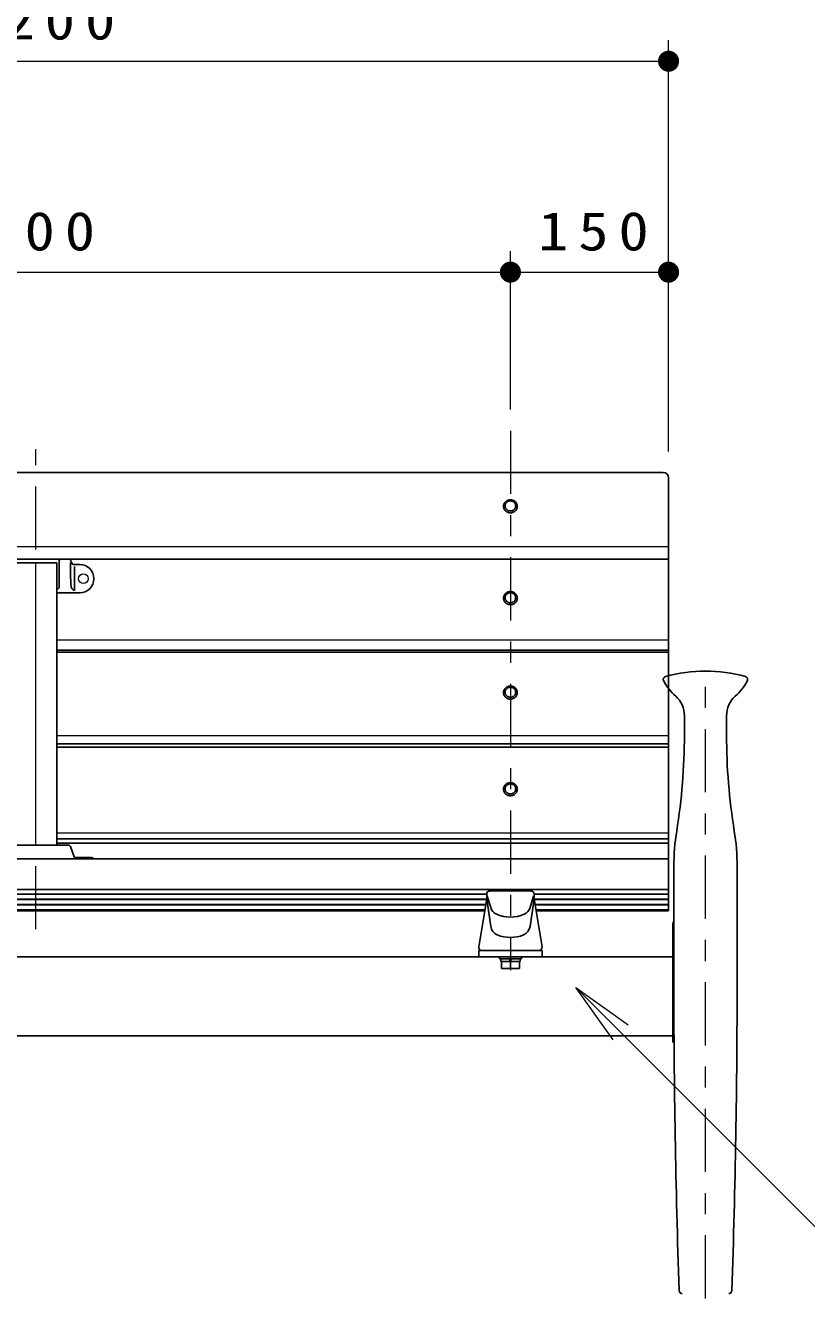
# Model space of a CAD drawing. Units: millimetres on the paper, scale 1:20. Extents: x -385 to 0, y 0 to 267.
# Drawn here: x -258.9 to -221.9, y 117.2 to 177.3 of the extents above; entities that cross this region are included whole.
import ezdxf

# ---------------------------------------------------------------- set-up
doc = ezdxf.new("R2010")
doc.units = ezdxf.units.MM
doc.linetypes.add('USER2', pattern=[6, 3, -1, 1, -1])
doc.layers.add('1_20', color=7, linetype='Continuous', lineweight=25)
doc.styles.add('ＭＳ ゴシック', font='')
doc.styles.get('ＭＳ ゴシック').set_extended_font_data('MS Gothic')

# ---------------------------------------------------------------- blocks, each defined once
blk = doc.blocks.new('filled_dot')
at = {"color": 0, "linetype": 'Continuous', "lineweight": -2, "const_width": 1.25}
blk.add_lwpolyline([(-0.625, 0, 1), (0.625, 0, 1)], format="xyb", close=True, dxfattribs=at)

msp = doc.modelspace()

# ---------------------------------------------------------------- linework, layer by layer
at = {"layer": '1_20', "lineweight": 13}
for p, q in [((-228.425, 157.1), (-228.425, 176.6)), ((-288.425, 175.6), (-228.425, 175.6)), ((-235.925, 159.083), (-235.925, 166.6)), ((-280.925, 165.6), (-235.925, 165.6)), ((-235.925, 165.6), (-228.425, 165.6)), ((-228.425, 152.572), (-288.425, 152.572)), ((-228.425, 148.156), (-257.425, 148.156)), ((-228.425, 143.625), (-257.425, 143.625)), ((-228.425, 139.006), (-257.425, 139.006)), ((-258.425, 136.092), (-279.8, 136.092)), ((-237.05, 136.092), (-258.425, 136.092)), ((-228.425, 136.092), (-234.8, 136.092)), ((-258.425, 135.843), (-279.8, 135.843)), ((-258.425, 135.595), (-279.751, 135.595)), ((-237.05, 135.843), (-258.425, 135.843)), ((-237.099, 135.595), (-258.425, 135.595)), ((-228.425, 135.843), (-234.791, 135.843)), ((-228.425, 135.595), (-234.751, 135.595)), ((-232.822, 131.688), (-230.702, 129.566)), ((-232.822, 131.688), (-230.348, 129.919)), ((-231.055, 129.212), (-232.822, 131.688))]:
    msp.add_line(p, q, dxfattribs=at)
at = {"layer": '1_20', "linetype": 'USER2', "lineweight": 13}
for p, q in [((-235.925, 158.083), (-235.925, 132.51)), ((-258.425, 134.446), (-258.425, 157.209)), ((-226.675, 116.94), (-226.675, 146.836))]:
    msp.add_line(p, q, dxfattribs=at)
at = {"layer": '1_20'}
for p, q in [((-228.675, 156.1), (-288.175, 156.1)), ((-228.425, 155.85), (-228.425, 135.328)), ((-228.425, 151.994), (-288.425, 151.994)), ((-228.425, 147.674), (-257.425, 147.674)), ((-228.425, 147.59), (-257.425, 147.59)), ((-228.425, 143.245), (-257.425, 143.245)), ((-228.425, 143.077), (-257.425, 143.077)), ((-228.425, 138.729), (-257.425, 138.729)), ((-228.425, 138.522), (-257.425, 138.522)), ((-228.425, 137.787), (-288.425, 137.787)), ((-228.425, 136.34), (-288.425, 136.34)), ((-258.425, 136.118), (-279.8, 136.118)), ((-237.05, 136.118), (-258.425, 136.118)), ((-228.425, 136.118), (-234.8, 136.118)), ((-258.425, 135.869), (-279.8, 135.869)), ((-258.425, 135.621), (-279.755, 135.621)), ((-258.425, 135.372), (-279.714, 135.372)), ((-258.425, 135.328), (-279.707, 135.328)), ((-237.05, 135.869), (-258.425, 135.869)), ((-237.095, 135.621), (-258.425, 135.621)), ((-237.135, 135.372), (-258.425, 135.372)), ((-237.143, 135.328), (-258.425, 135.328)), ((-228.425, 135.869), (-234.795, 135.869)), ((-228.425, 135.621), (-234.755, 135.621)), ((-228.425, 135.372), (-234.714, 135.372)), ((-228.425, 135.328), (-234.707, 135.328)), ((-288.625, 133.14), (-228.225, 133.14)), ((-237.425, 133.44), (-234.425, 133.44)), ((-237.425, 133.44), (-237.425, 133.14)), ((-236.45, 133.14), (-236.45, 133.04)), ((-236.45, 133.14), (-235.4, 133.14)), ((-236.45, 133.04), (-235.4, 133.04)), ((-235.465, 133.04), (-236.385, 133.04)), ((-236.385, 132.915), (-236.385, 133.04)), ((-235.465, 132.915), (-236.385, 132.915)), ((-236.35, 132.595), (-236.35, 132.915)), ((-235.962, 132.915), (-235.928, 133.04)), ((-235.925, 132.915), (-235.925, 132.595)), ((-235.922, 132.915), (-235.888, 133.04)), ((-235.5, 132.595), (-235.5, 132.915)), ((-235.465, 132.915), (-235.465, 133.04)), ((-235.4, 133.04), (-235.4, 133.14)), ((-234.425, 133.44), (-234.425, 133.14)), ((-235.5, 132.595), (-236.35, 132.595)), ((-288.625, 129.39), (-228.225, 129.39)), ((-228.225, 129.09), (-228.162, 129.09))]:
    msp.add_line(p, q, dxfattribs=at)
at = {"layer": '1_20', "color": 2}
for p, q in [((-259.425, 151.817), (-257.425, 151.817)), ((-257.425, 138.432), (-257.425, 151.817)), ((-257.329, 151.893), (-257.329, 150.651)), ((-257.229, 151.993), (-256.872, 151.993)), ((-256.789, 151.418), (-256.789, 151.835)), ((-256.687, 151.756), (-256.783, 151.94)), ((-256.35, 151.743), (-256.664, 151.743)), ((-256.593, 150.505), (-256.593, 151.642)), ((-257.425, 150.601), (-257.379, 150.601)), ((-257.425, 150.393), (-256.35, 150.393)), ((-258.425, 138.432), (-259.969, 138.432)), ((-258.425, 138.432), (-256.881, 138.432)), ((-256.787, 138.368), (-256.606, 137.889)), ((-255.785, 137.857), (-256.559, 137.857))]:
    msp.add_line(p, q, dxfattribs=at)
at = {"layer": '1_20', "color": 2, "lineweight": 13}
msp.add_line((-258.425, 138.432), (-258.425, 151.817), dxfattribs=at)
at = {"layer": '1_20', "color": 4}
for p, q in [((-227.675, 143.648), (-227.675, 144.572)), ((-225.675, 143.648), (-225.675, 144.572)), ((-228.175, 131.94), (-228.175, 137.433)), ((-225.175, 131.94), (-225.175, 137.433))]:
    msp.add_line(p, q, dxfattribs=at)
at = {"layer": '1_20', "color": 190}
for p, q in [((-237.423, 133.614), (-237.05, 135.896)), ((-237.05, 136.11), (-237.05, 135.896)), ((-237.05, 135.896), (-236.856, 134.571)), ((-237.022, 136.01), (-236.86, 135.473)), ((-234.8, 135.896), (-234.994, 134.571)), ((-234.827, 136.01), (-234.99, 135.473)), ((-234.8, 136.11), (-234.8, 135.896)), ((-234.427, 133.614), (-234.8, 135.896)), ((-234.575, 133.44), (-237.275, 133.44))]:
    msp.add_line(p, q, dxfattribs=at)
at = {"layer": '1_20', "color": 131}
msp.add_line((-228.225, 129.09), (-228.225, 134.64), dxfattribs=at)
at = {"layer": '1_20', "color": 4}
for points in [[(-236.25, 154.5), (-236.249, 154.473), (-236.245, 154.446), (-236.239, 154.42), (-236.23, 154.394), (-236.219, 154.369), (-236.206, 154.345), (-236.191, 154.323), (-236.174, 154.301), (-236.155, 154.281), (-236.134, 154.263), (-236.111, 154.247), (-236.087, 154.232), (-236.062, 154.22), (-236.036, 154.209), (-236.009, 154.201), (-235.981, 154.195), (-235.953, 154.192), (-235.925, 154.191), (-235.896, 154.192), (-235.868, 154.195), (-235.841, 154.201), (-235.814, 154.209), (-235.787, 154.22), (-235.762, 154.232), (-235.738, 154.247), (-235.716, 154.263), (-235.695, 154.281), (-235.676, 154.301), (-235.659, 154.323), (-235.643, 154.345), (-235.63, 154.369), (-235.619, 154.394), (-235.611, 154.42), (-235.605, 154.446), (-235.601, 154.473), (-235.6, 154.5), (-235.601, 154.527), (-235.605, 154.554), (-235.611, 154.58), (-235.619, 154.606), (-235.63, 154.63), (-235.643, 154.654), (-235.659, 154.677), (-235.676, 154.699), (-235.695, 154.718), (-235.716, 154.737), (-235.738, 154.753), (-235.762, 154.768), (-235.787, 154.78), (-235.814, 154.79), (-235.841, 154.798), (-235.868, 154.804), (-235.896, 154.808), (-235.925, 154.809), (-235.953, 154.808), (-235.981, 154.804), (-236.009, 154.798), (-236.036, 154.79), (-236.062, 154.78), (-236.087, 154.768), (-236.111, 154.753), (-236.134, 154.737), (-236.155, 154.718), (-236.174, 154.699), (-236.191, 154.677), (-236.206, 154.654), (-236.219, 154.63), (-236.23, 154.606), (-236.239, 154.58), (-236.245, 154.554), (-236.249, 154.527)], [(-236.175, 154.515), (-236.174, 154.495), (-236.171, 154.474), (-236.166, 154.454), (-236.16, 154.434), (-236.151, 154.415), (-236.141, 154.396), (-236.13, 154.379), (-236.116, 154.362), (-236.102, 154.347), (-236.085, 154.333), (-236.068, 154.321), (-236.05, 154.309), (-236.03, 154.3), (-236.01, 154.292), (-235.989, 154.286), (-235.968, 154.281), (-235.947, 154.278), (-235.925, 154.278), (-235.903, 154.278), (-235.881, 154.281), (-235.86, 154.286), (-235.839, 154.292), (-235.819, 154.3), (-235.8, 154.309), (-235.781, 154.321), (-235.764, 154.333), (-235.748, 154.347), (-235.733, 154.362), (-235.72, 154.379), (-235.708, 154.396), (-235.698, 154.415), (-235.69, 154.434), (-235.683, 154.454), (-235.679, 154.474), (-235.676, 154.495), (-235.675, 154.515), (-235.676, 154.536), (-235.679, 154.557), (-235.683, 154.577), (-235.69, 154.597), (-235.698, 154.616), (-235.708, 154.634), (-235.72, 154.652), (-235.733, 154.668), (-235.748, 154.683), (-235.764, 154.697), (-235.781, 154.71), (-235.8, 154.721), (-235.819, 154.731), (-235.839, 154.739), (-235.86, 154.745), (-235.881, 154.749), (-235.903, 154.752), (-235.925, 154.753), (-235.947, 154.752), (-235.968, 154.749), (-235.989, 154.745), (-236.01, 154.739), (-236.03, 154.731), (-236.05, 154.721), (-236.068, 154.71), (-236.085, 154.697), (-236.102, 154.683), (-236.116, 154.668), (-236.13, 154.652), (-236.141, 154.634), (-236.151, 154.616), (-236.16, 154.597), (-236.166, 154.577), (-236.171, 154.557), (-236.174, 154.536)], [(-236.25, 150.147), (-236.249, 150.12), (-236.245, 150.093), (-236.239, 150.067), (-236.23, 150.041), (-236.219, 150.016), (-236.206, 149.992), (-236.191, 149.969), (-236.174, 149.948), (-236.155, 149.928), (-236.134, 149.91), (-236.111, 149.893), (-236.087, 149.879), (-236.062, 149.867), (-236.036, 149.856), (-236.009, 149.848), (-235.981, 149.842), (-235.953, 149.839), (-235.925, 149.838), (-235.896, 149.839), (-235.868, 149.842), (-235.841, 149.848), (-235.814, 149.856), (-235.787, 149.867), (-235.762, 149.879), (-235.738, 149.893), (-235.716, 149.91), (-235.695, 149.928), (-235.676, 149.948), (-235.659, 149.969), (-235.643, 149.992), (-235.63, 150.016), (-235.619, 150.041), (-235.611, 150.067), (-235.605, 150.093), (-235.601, 150.12), (-235.6, 150.147), (-235.601, 150.174), (-235.605, 150.2), (-235.611, 150.227), (-235.619, 150.252), (-235.63, 150.277), (-235.643, 150.301), (-235.659, 150.324), (-235.676, 150.345), (-235.695, 150.365), (-235.716, 150.383), (-235.738, 150.4), (-235.762, 150.414), (-235.787, 150.427), (-235.814, 150.437), (-235.841, 150.445), (-235.868, 150.451), (-235.896, 150.455), (-235.925, 150.456), (-235.953, 150.455), (-235.981, 150.451), (-236.009, 150.445), (-236.036, 150.437), (-236.062, 150.427), (-236.087, 150.414), (-236.111, 150.4), (-236.134, 150.383), (-236.155, 150.365), (-236.174, 150.345), (-236.191, 150.324), (-236.206, 150.301), (-236.219, 150.277), (-236.23, 150.252), (-236.239, 150.227), (-236.245, 150.2), (-236.249, 150.174)], [(-236.175, 150.162), (-236.174, 150.141), (-236.171, 150.121), (-236.166, 150.101), (-236.16, 150.081), (-236.151, 150.062), (-236.141, 150.043), (-236.13, 150.026), (-236.116, 150.009), (-236.102, 149.994), (-236.085, 149.98), (-236.068, 149.967), (-236.05, 149.956), (-236.03, 149.947), (-236.01, 149.939), (-235.989, 149.932), (-235.968, 149.928), (-235.947, 149.925), (-235.925, 149.924), (-235.903, 149.925), (-235.881, 149.928), (-235.86, 149.932), (-235.839, 149.939), (-235.819, 149.947), (-235.8, 149.956), (-235.781, 149.967), (-235.764, 149.98), (-235.748, 149.994), (-235.733, 150.009), (-235.72, 150.026), (-235.708, 150.043), (-235.698, 150.062), (-235.69, 150.081), (-235.683, 150.101), (-235.679, 150.121), (-235.676, 150.141), (-235.675, 150.162), (-235.676, 150.183), (-235.679, 150.203), (-235.683, 150.224), (-235.69, 150.243), (-235.698, 150.263), (-235.708, 150.281), (-235.72, 150.299), (-235.733, 150.315), (-235.748, 150.33), (-235.764, 150.344), (-235.781, 150.357), (-235.8, 150.368), (-235.819, 150.378), (-235.839, 150.386), (-235.86, 150.392), (-235.881, 150.396), (-235.903, 150.399), (-235.925, 150.4), (-235.947, 150.399), (-235.968, 150.396), (-235.989, 150.392), (-236.01, 150.386), (-236.03, 150.378), (-236.05, 150.368), (-236.068, 150.357), (-236.085, 150.344), (-236.102, 150.33), (-236.116, 150.315), (-236.13, 150.299), (-236.141, 150.281), (-236.151, 150.263), (-236.16, 150.243), (-236.166, 150.224), (-236.171, 150.203), (-236.174, 150.183)], [(-236.25, 145.667), (-236.249, 145.64), (-236.245, 145.613), (-236.239, 145.587), (-236.23, 145.561), (-236.219, 145.536), (-236.206, 145.512), (-236.191, 145.489), (-236.174, 145.468), (-236.155, 145.448), (-236.134, 145.43), (-236.111, 145.414), (-236.087, 145.399), (-236.062, 145.387), (-236.036, 145.376), (-236.009, 145.368), (-235.981, 145.362), (-235.953, 145.359), (-235.925, 145.358), (-235.896, 145.359), (-235.868, 145.362), (-235.841, 145.368), (-235.814, 145.376), (-235.787, 145.387), (-235.762, 145.399), (-235.738, 145.414), (-235.716, 145.43), (-235.695, 145.448), (-235.676, 145.468), (-235.659, 145.489), (-235.643, 145.512), (-235.63, 145.536), (-235.619, 145.561), (-235.611, 145.587), (-235.605, 145.613), (-235.601, 145.64), (-235.6, 145.667), (-235.601, 145.694), (-235.605, 145.72), (-235.611, 145.747), (-235.619, 145.772), (-235.63, 145.797), (-235.643, 145.821), (-235.659, 145.844), (-235.676, 145.865), (-235.695, 145.885), (-235.716, 145.904), (-235.738, 145.92), (-235.762, 145.934), (-235.787, 145.947), (-235.814, 145.957), (-235.841, 145.965), (-235.868, 145.971), (-235.896, 145.975), (-235.925, 145.976), (-235.953, 145.975), (-235.981, 145.971), (-236.009, 145.965), (-236.036, 145.957), (-236.062, 145.947), (-236.087, 145.934), (-236.111, 145.92), (-236.134, 145.904), (-236.155, 145.885), (-236.174, 145.865), (-236.191, 145.844), (-236.206, 145.821), (-236.219, 145.797), (-236.23, 145.772), (-236.239, 145.747), (-236.245, 145.72), (-236.249, 145.694)], [(-236.175, 145.682), (-236.174, 145.661), (-236.171, 145.641), (-236.166, 145.621), (-236.16, 145.601), (-236.151, 145.582), (-236.141, 145.563), (-236.13, 145.546), (-236.116, 145.529), (-236.102, 145.514), (-236.085, 145.5), (-236.068, 145.487), (-236.05, 145.476), (-236.03, 145.467), (-236.01, 145.459), (-235.989, 145.453), (-235.968, 145.448), (-235.947, 145.445), (-235.925, 145.444), (-235.903, 145.445), (-235.881, 145.448), (-235.86, 145.453), (-235.839, 145.459), (-235.819, 145.467), (-235.8, 145.476), (-235.781, 145.487), (-235.764, 145.5), (-235.748, 145.514), (-235.733, 145.529), (-235.72, 145.546), (-235.708, 145.563), (-235.698, 145.582), (-235.69, 145.601), (-235.683, 145.621), (-235.679, 145.641), (-235.676, 145.661), (-235.675, 145.682), (-235.676, 145.703), (-235.679, 145.724), (-235.683, 145.744), (-235.69, 145.764), (-235.698, 145.783), (-235.708, 145.801), (-235.72, 145.819), (-235.733, 145.835), (-235.748, 145.85), (-235.764, 145.864), (-235.781, 145.877), (-235.8, 145.888), (-235.819, 145.898), (-235.839, 145.906), (-235.86, 145.912), (-235.881, 145.916), (-235.903, 145.919), (-235.925, 145.92), (-235.947, 145.919), (-235.968, 145.916), (-235.989, 145.912), (-236.01, 145.906), (-236.03, 145.898), (-236.05, 145.888), (-236.068, 145.877), (-236.085, 145.864), (-236.102, 145.85), (-236.116, 145.835), (-236.13, 145.819), (-236.141, 145.801), (-236.151, 145.783), (-236.16, 145.764), (-236.166, 145.744), (-236.171, 145.724), (-236.174, 145.703)], [(-236.25, 141.086), (-236.249, 141.06), (-236.245, 141.033), (-236.239, 141.006), (-236.23, 140.981), (-236.219, 140.956), (-236.206, 140.932), (-236.191, 140.909), (-236.174, 140.888), (-236.155, 140.868), (-236.134, 140.85), (-236.111, 140.833), (-236.087, 140.819), (-236.062, 140.806), (-236.036, 140.796), (-236.009, 140.788), (-235.981, 140.782), (-235.953, 140.779), (-235.925, 140.777), (-235.896, 140.779), (-235.868, 140.782), (-235.841, 140.788), (-235.814, 140.796), (-235.787, 140.806), (-235.762, 140.819), (-235.738, 140.833), (-235.716, 140.85), (-235.695, 140.868), (-235.676, 140.888), (-235.659, 140.909), (-235.643, 140.932), (-235.63, 140.956), (-235.619, 140.981), (-235.611, 141.006), (-235.605, 141.033), (-235.601, 141.06), (-235.6, 141.086), (-235.601, 141.113), (-235.605, 141.14), (-235.611, 141.166), (-235.619, 141.192), (-235.63, 141.217), (-235.643, 141.241), (-235.659, 141.264), (-235.676, 141.285), (-235.695, 141.305), (-235.716, 141.323), (-235.738, 141.34), (-235.762, 141.354), (-235.787, 141.367), (-235.814, 141.377), (-235.841, 141.385), (-235.868, 141.391), (-235.896, 141.394), (-235.925, 141.396), (-235.953, 141.394), (-235.981, 141.391), (-236.009, 141.385), (-236.036, 141.377), (-236.062, 141.367), (-236.087, 141.354), (-236.111, 141.34), (-236.134, 141.323), (-236.155, 141.305), (-236.174, 141.285), (-236.191, 141.264), (-236.206, 141.241), (-236.219, 141.217), (-236.23, 141.192), (-236.239, 141.166), (-236.245, 141.14), (-236.249, 141.113)], [(-236.175, 141.102), (-236.174, 141.081), (-236.171, 141.061), (-236.166, 141.04), (-236.16, 141.021), (-236.151, 141.001), (-236.141, 140.983), (-236.13, 140.966), (-236.116, 140.949), (-236.102, 140.934), (-236.085, 140.92), (-236.068, 140.907), (-236.05, 140.896), (-236.03, 140.886), (-236.01, 140.879), (-235.989, 140.872), (-235.968, 140.868), (-235.947, 140.865), (-235.925, 140.864), (-235.903, 140.865), (-235.881, 140.868), (-235.86, 140.872), (-235.839, 140.879), (-235.819, 140.886), (-235.8, 140.896), (-235.781, 140.907), (-235.764, 140.92), (-235.748, 140.934), (-235.733, 140.949), (-235.72, 140.966), (-235.708, 140.983), (-235.698, 141.001), (-235.69, 141.021), (-235.683, 141.04), (-235.679, 141.061), (-235.676, 141.081), (-235.675, 141.102), (-235.676, 141.123), (-235.679, 141.143), (-235.683, 141.163), (-235.69, 141.183), (-235.698, 141.202), (-235.708, 141.221), (-235.72, 141.238), (-235.733, 141.255), (-235.748, 141.27), (-235.764, 141.284), (-235.781, 141.297), (-235.8, 141.308), (-235.819, 141.317), (-235.839, 141.325), (-235.86, 141.332), (-235.881, 141.336), (-235.903, 141.339), (-235.925, 141.34), (-235.947, 141.339), (-235.968, 141.336), (-235.989, 141.332), (-236.01, 141.325), (-236.03, 141.317), (-236.05, 141.308), (-236.068, 141.297), (-236.085, 141.284), (-236.102, 141.27), (-236.116, 141.255), (-236.13, 141.238), (-236.141, 141.221), (-236.151, 141.202), (-236.16, 141.183), (-236.166, 141.163), (-236.171, 141.143), (-236.174, 141.123)]]:
    msp.add_lwpolyline(points, close=True, dxfattribs=at)
at = {"layer": '1_20', "color": 2}
msp.add_lwpolyline([(-256.593, 150.505), (-256.63, 150.523), (-256.665, 150.546), (-256.695, 150.573), (-256.72, 150.606), (-256.738, 150.642), (-256.75, 150.684), (-256.758, 150.733), (-256.763, 150.789), (-256.768, 150.858), (-256.773, 150.934), (-256.776, 151.014), (-256.779, 151.095), (-256.782, 151.176), (-256.784, 151.251), (-256.786, 151.32), (-256.787, 151.378), (-256.788, 151.424), (-256.788, 151.453), (-256.789, 151.464), (-256.789, 151.453), (-256.789, 151.418)], dxfattribs=at)
at = {"layer": '1_20', "lineweight": 13}
msp.add_lwpolyline([(-232.822, 131.688), (-221.226, 120.087), (-181.988, 120.087)], dxfattribs=at)
at = {"layer": '1_20', "color": 2, "lineweight": 13}
msp.add_circle((-256.175, 151.068), 0.225, dxfattribs=at)
at = {"layer": '1_20'}
msp.add_arc((-228.675, 155.85), 0.25, 0, 90, dxfattribs=at)
at = {"layer": '1_20', "color": 2}
for centre, radius, start, end in [((-257.229, 151.893), 0.1, 90, 180), ((-256.872, 151.893), 0.1, 27.86749, 90), ((-256.664, 151.768), 0.025, 207.86749, 270), ((-256.35, 151.068), 0.675, 270, 90), ((-257.379, 150.651), 0.05, 270, 0.00001), ((-256.881, 138.332), 0.1, 20.79686, 90), ((-256.559, 137.907), 0.05, 200.79686, 270), ((-255.785, 137.757), 0.1, 17.66209, 90)]:
    msp.add_arc(centre, radius, start, end, dxfattribs=at)
at = {"layer": '1_20', "color": 4}
for centre, radius, start, end in [((-228.525, 146.29), 0.15, 105.3921, 213.20587), ((-226.231, 147.558), 2.771, 208.93513, 227.92204), ((-226.675, 139.57), 7.12, 74.6079, 105.3921), ((-227.118, 147.558), 2.771, 312.07795, 331.06487), ((-224.825, 146.29), 0.15, 326.79413, 74.6079), ((-228.928, 144.572), 1.253, 0, 47.92204), ((-224.422, 144.572), 1.253, 132.07796, 180), ((-256.13, 143.648), 28.456, 350.79971, 0), ((-197.219, 143.648), 28.456, 180, 189.2003), ((-217.764, 137.433), 10.411, 170.7997, 180), ((-235.586, 137.433), 10.411, 0, 9.2003), ((199.422, 131.94), 427.597, 180, 181.95969), ((-652.772, 131.94), 427.597, 358.04031, 0), ((-227.775, 117.323), 0.15, 181.95969, 267), ((-225.575, 117.323), 0.15, 273, 358.04031)]:
    msp.add_arc(centre, radius, start, end, dxfattribs=at)
at = {"layer": '1_20', "color": 190}
for centre, radius, start, end in [((-236.9, 136.11), 0.15, 91.62387, 180), ((-235.925, 101.718), 34.556, 88.37613, 91.62387), ((-234.95, 136.11), 0.15, 0, 88.37613), ((-236.381, 135.618), 0.5, 196.80373, 246.74202), ((-235.468, 135.618), 0.5, 293.25798, 343.19626), ((-235.925, 136.68), 1.656, 246.74202, 293.25798), ((-236.361, 134.644), 0.5, 188.33609, 247.83332), ((-235.925, 135.715), 1.656, 247.83332, 292.16668), ((-235.489, 134.644), 0.5, 292.16668, 351.66391), ((-237.275, 133.59), 0.15, 170.7133, 270), ((-234.575, 133.59), 0.15, 270, 9.2867)]:
    msp.add_arc(centre, radius, start, end, dxfattribs=at)
at = {"layer": '1_20', "color": 131}
msp.add_arc((-227.775, 134.64), 0.45, 152.73396, 180, dxfattribs=at)

# ---------------------------------------------------------------- block references
at = {"layer": '1_20', "lineweight": 13, "xscale": 0.4, "yscale": 0.4, "rotation": 180}
for p in [(-228.425, 175.6), (-235.925, 165.6), (-228.425, 165.6)]:
    msp.add_blockref('filled_dot', p, dxfattribs=at)
at = {"layer": '1_20', "lineweight": 13, "xscale": 0.4, "yscale": 0.4}
msp.add_blockref('filled_dot', (-235.925, 165.6), dxfattribs=at)

# ---------------------------------------------------------------- texts
at = {"layer": '1_20', "char_height": 1.833, "attachment_point": 8, "style": 'ＭＳ ゴシック'}
for s, insert in [('\\T1.33;\\W1.15;1200', (-258.004, 176.6)), ('\\T1.33;\\W1.15;900', (-258.008, 166.6)), ('\\T1.33;\\W1.15;150', (-231.754, 166.6))]:
    msp.add_mtext(s, dxfattribs=dict(at, insert=insert))

doc.saveas('drawing.dxf')
